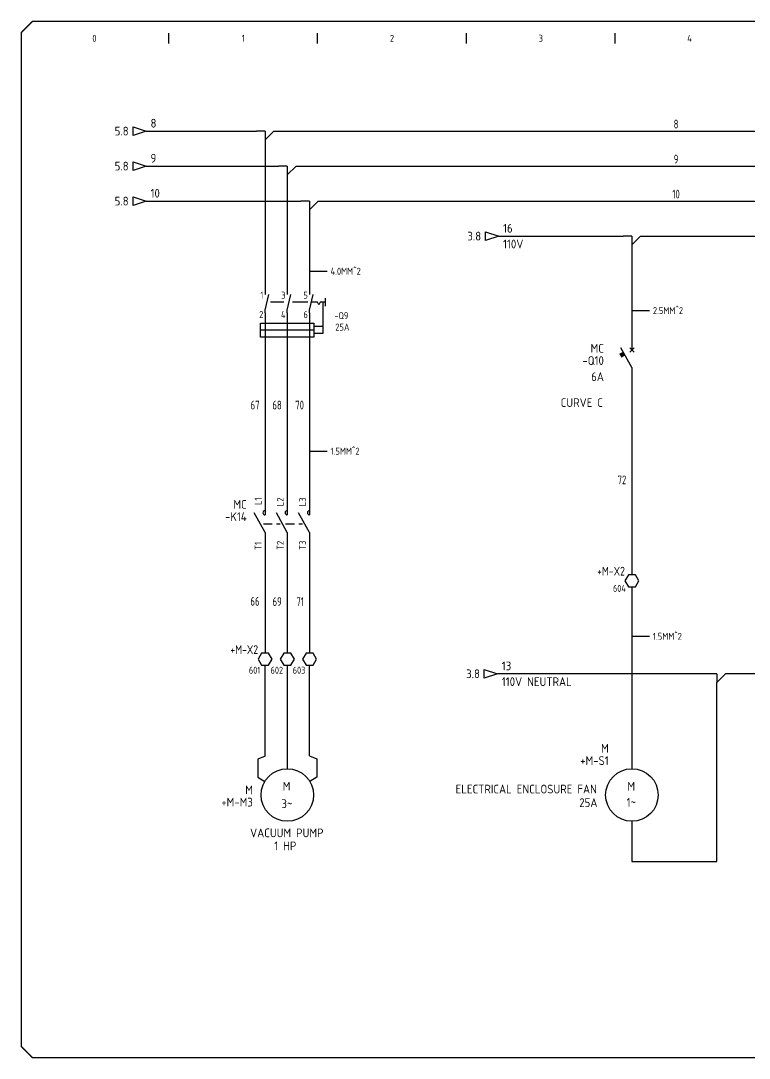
# Model space of a CAD drawing. Header units: millimetres. Extents: x 0 to 840, y 0 to 593.
# Drawn here: x 0 to 417, y 0 to 593 of the extents above; entities that cross this region are included whole.
import ezdxf
from ezdxf.enums import TextEntityAlignment as Align

# ---------------------------------------------------------------- set-up
doc = ezdxf.new("R2010")
doc.units = ezdxf.units.MM
doc.header["$LTSCALE"] = 10
doc.header["$MEASUREMENT"] = 0
doc.linetypes.add('DASHED', pattern=[0.75, 0.5, -0.25])
for name, color, linetype in [('DESC', 150, 'Continuous'), ('LINK', 9, 'DASHED'), ('LOC', 8, 'Continuous'), ('MISC', 7, 'Continuous'), ('RED_1.5mm^2', 1, 'Continuous'), ('RED_2.5mm^2', 1, 'Continuous'), ('SYMS', 7, 'Continuous'), ('TAGS', 150, 'Continuous'), ('TAN_1.5mm^2', 253, 'Continuous'), ('TAN_4.0mm^2', 253, 'Continuous'), ('TERMS', 123, 'Continuous'), ('TITLE', 7, 'Continuous'), ('WIRENO', 72, 'Continuous'), ('WIREREF_DEST', 52, 'Continuous'), ('XREF', 7, 'Continuous')]:
    doc.layers.add(name, color=color, linetype=linetype)
doc.styles.add('ITALIC', font='ITALIC')
doc.styles.add('SIMPLEX', font='simplex')
doc.styles.add('WD_IEC', font='isocp2.shx', dxfattribs={"width": 0.9, "height": 4})
doc.dimstyles.get("Standard").update_dxf_attribs({"dimtxt": 0.18, "dimasz": 0.18, "dimexe": 0.18, "dimexo": 0.0625, "dimgap": 0.09, "dimtad": 0, "dimtih": 1, "dimtoh": 1, "dimdec": 4, "dimzin": 0, "dimdsep": 46, "dimtxsty": 'Standard', "dimcen": 0.09, "dimadec": 0, "dimazin": 0, "dimtfac": 1, "dimtdec": 4, "dimtofl": 0, "dimtmove": 0, "dimatfit": 3, "dimfxl": 1, "dimtolj": 1, "dimtzin": 0, "dimarcsym": 0})

# ---------------------------------------------------------------- blocks, each defined once
blk = doc.blocks.new('VT0003')
for p, q in [((-1, 1.73), (-2, 0)), ((-2, 0), (-1, -1.73)), ((1, 1.73), (-1, 1.73)), ((2, 0), (1, 1.73)), ((1, -1.73), (2, 0)), ((-1, -1.73), (1, -1.73))]:
    blk.add_line(p, q)
at = {"style": 'WD_IEC', "width": 0.7}
for tag, p in [('INST', (-2, 7.5)), ('LOC', (-2, 4.5))]:
    blk.add_attdef(tag, text='', height=2.5, dxfattribs=at).set_placement(p, align=Align.RIGHT)
at = {"linetype": 'Continuous', "style": 'WD_IEC'}
for tag, height, width, flags, p in [('TAGSTRIP', 2.5, 0.9, 8, (-2, 1.5)), ('MFG', 0.25, 0.8, 1, (-2, -2.5)), ('CAT', 0.25, 0.8, 1, (-2, -3)), ('ASSYCODE', 0.25, 0.8, 1, (-2, -3.5))]:
    blk.add_attdef(tag, text='', height=height, dxfattribs=dict(at, width=width, flags=flags)).set_placement(p, align=Align.RIGHT)
at = {"linetype": 'Continuous', "style": 'WD_IEC', "width": 0.8, "flags": 8}
blk.add_attdef('TERM01', text='', height=2, dxfattribs=at).set_placement((0, 0), align=Align.MIDDLE_CENTER)
at = {"style": 'WD_IEC', "flags": 1}
for tag, p, height in [('X4TERM01', (-2, 0), 0.256), ('X4TERMDESC01', (-1.88, -0.37), 0.4), ('X2TERM01', (0, 1.73), 0.256), ('X2TERMDESC01', (0.15, 1.21), 0.4), ('X2PIN01', (0.52, 1.34), 0.4), ('X1PIN01', (1.39, 0.26), 0.4), ('X1TERMDESC01', (1.88, -0.39), 0.4), ('X1TERM01', (2, 0), 0.256), ('X4PIN01', (-1.82, -0.6), 0.4), ('X8TERM01', (0, -1.73), 0.256), ('X8TERMDESC01', (0, -2.11), 0.4), ('X8PIN01', (0.41, -1.54), 0.4), ('LINKTERM', (1.52, -1.15), 0.4), ('STRIPSEQ', (2.52, -3.93), 0.4)]:
    blk.add_attdef(tag, p, '', height=height, dxfattribs=at)
blk = doc.blocks.new('VMS21P')
for p, q in [((0, 7.5), (0, 2.5)), ((0, -2.5), (-3.125, 3.125)), ((0, -2.5), (0, -7.5))]:
    blk.add_line(p, q)
blk.add_arc((0, 3.125), 0.625, 90, 270)
at = {"style": 'WD_IEC'}
for tag, p in [('INST', (-5.25, 7.75)), ('LOC', (-5.25, 4.25)), ('TAG2', (-5.25, 0.75)), ('XREF', (-5.25, -3.75)), ('DESC1', (-5.25, -7.6)), ('DESC2', (-5.25, -11.1)), ('DESC3', (-5.25, -14.6))]:
    blk.add_attdef(tag, text='', height=2.5, dxfattribs=at).set_placement(p, align=Align.RIGHT)
blk.add_attdef('TERM01', text='', height=2, rotation=90, dxfattribs=at).set_placement((-1, 7.5), align=Align.RIGHT)
at = {"style": 'WD_IEC', "flags": 1}
for tag, p, height in [('X2TERM01', (0, 7.5), 0.32), ('X4LINK', (-2, 0), 0.32), ('X1LINK', (-0.5, 0), 0.32), ('CONTACT', (4, -3.5), 1), ('FAMILY', (4, -5), 1), ('X8TERM02', (0, -7.5), 0.32)]:
    blk.add_attdef(tag, p, '', height=height, dxfattribs=at)
at = {"style": 'WD_IEC'}
blk.add_attdef('TERM02', (-1, -7.5), '', height=2, rotation=90, dxfattribs=at)
blk = doc.blocks.new('VCB1')
for p, q in [((0, 7.5), (0, 2.5)), ((0, -2.5), (-3.12, 3.12)), ((0.62, 1.88), (-0.62, 3.12)), ((-0.62, 1.88), (0.62, 3.12)), ((0, -2.5), (0, -7.5))]:
    blk.add_line(p, q)
blk.add_solid([(-2.52, 2.03), (-3.61, 1.43), (-1.91, 0.94), (-3.01, 0.33)])
at = {"style": 'WD_IEC'}
for tag, p in [('INST', (-8, 5.25)), ('LOC', (-8, 1.75)), ('TAG1', (-8, -1.75)), ('RATING1', (-8, -6.35)), ('DESC1', (-8, -14.35)), ('DESC2', (-8, -17.85)), ('DESC3', (-8, -21.35))]:
    blk.add_attdef(tag, text='', height=2.5, dxfattribs=at).set_placement(p, align=Align.RIGHT)
blk.add_attdef('TERM01', text='', height=2, rotation=90, dxfattribs=at).set_placement((-1, 7.5), align=Align.RIGHT)
at = {"style": 'WD_IEC', "flags": 1}
for tag, p, height in [('X2TERM01', (0, 7.5), 0.32), ('MFG', (2.75, 6.5), 1.5), ('CAT', (2.75, 4), 1.5), ('X4LINK', (-2, 0), 0.32), ('X1LINK', (-0.5, 0), 0.32), ('X8TERM02', (0, -7.5), 0.32), ('ASSYCODE', (1, -9), 1), ('FAMILY', (1, -10.5), 1), ('CATDESC', (1, -12), 1), ('CONTACT', (1, -13.5), 1)]:
    blk.add_attdef(tag, p, '', height=height, dxfattribs=at)
at = {"style": 'WD_IEC'}
blk.add_attdef('TERM02', (-1, -7.5), '', height=2, rotation=90, dxfattribs=at)
at = {"lineweight": 15, "style": 'WD_IEC'}
blk.add_attdef('XREF', text='', height=2.5, dxfattribs=at).set_placement((-8, -10.35), align=Align.RIGHT)
blk = doc.blocks.new('HA1D3')
blk.add_lwpolyline([(0, 0), (-3.75, -1.25), (-3.75, 1.25)], close=True)
at = {"style": 'WD_IEC'}
for tag, p, height, flags in [('WIRENO', (1.25, 1), 2.5, 8), ('X1TERM01', (0, 0), 0.32, 1)]:
    blk.add_attdef(tag, p, '', height=height, dxfattribs=dict(at, flags=flags))
blk.add_attdef('XREF', text='', height=2.5, dxfattribs=at).set_placement((-5, 0), align=Align.MIDDLE_RIGHT)
at = {"style": 'WD_IEC', "flags": 1}
blk.add_attdef('SIGCODE', text='', height=1, dxfattribs=at).set_placement((-2.5, 1.8), align=Align.RIGHT)
at = {"style": 'WD_IEC'}
blk.add_attdef('DESC1', text='', height=2.5, dxfattribs=at).set_placement((1.25, -1), align=Align.TOP_LEFT)
blk = doc.blocks.new('acade_title')
at = {"layer": 'SYMS'}
for p, q in [((85, 580), (85, 586)), ((170, 580), (170, 586)), ((255, 580), (255, 586)), ((340, 580), (340, 586))]:
    blk.add_line(p, q, dxfattribs=at)
at = {"layer": 'TITLE', "const_width": 0.784}
blk.add_lwpolyline([(765.79, 7.07), (765.79, 586.36), (759.5, 592.64), (7.07, 592.64), (0.79, 586.36), (0.79, 7.07), (7.07, 0.79), (759.5, 0.79)], close=True, dxfattribs=at)
at = {"layer": 'SYMS', "style": 'WD_IEC', "width": 0.9}
for s, p in [('0', (42.5, 581)), ('1', (127.5, 581)), ('2', (212.5, 581)), ('3', (297.5, 581)), ('4', (382.5, 581))]:
    blk.add_text(s, height=4, dxfattribs=at).set_placement(p, align=Align.CENTER)
at = {"layer": 'TITLE', "color": 1, "style": 'ITALIC'}
for tag, height, p in [('TITLE#1', 3, (806.47, 85.58)), ('TITLE#2', 3, (806.47, 80.5)), ('TITLE#3', 3, (806.47, 75.41)), ('TITLE#4', 3, (806.47, 70.33)), ('DWG#', 4, (806.47, 20.76))]:
    blk.add_attdef(tag, text='', height=height, dxfattribs=at).set_placement(p, align=Align.CENTER)
at = {"layer": 'TITLE', "color": 1, "style": 'SIMPLEX'}
blk.add_attdef('CAD#', (772.63, 49.19), '', height=2.5, rotation=90, dxfattribs=at)
at = {"layer": 'TITLE', "color": 1}
for tag, p, height, style in [('ENGINEER', (783.37, 49.19), 2.5, 'ITALIC'), ('CHKDBY', (813.2, 49.2), 2.5, 'ITALIC'), ('JOB#', (789.06, 41.3), 2.5, 'SIMPLEX'), ('DRAWNBY', (814.95, 41.3), 2.5, 'ITALIC'), ('SCALE', (786.29, 33.76), 2.5, 'SIMPLEX'), ('DATE', (812.8, 33.76), 2.5, 'SIMPLEX'), ('SHTS', (815.9, 6.29), 4, 'ITALIC')]:
    blk.add_attdef(tag, p, '', height=height, dxfattribs=dict(at, style=style))
at = {"layer": 'TITLE', "color": 1, "style": 'ITALIC'}
blk.add_attdef('SH#', text='', height=4, dxfattribs=at).set_placement((799.54, 6.29), align=Align.RIGHT)
at = {"layer": 'TITLE', "color": 7, "flags": 9}
blk.add_attdef('WD_TB', (782.91, 0.79), '', height=3.14, dxfattribs=at)
blk = doc.blocks.new('WD_WNH')
at = {"linetype": 'Continuous', "style": 'WD_IEC', "width": 0.8}
blk.add_attdef('WIRENO', text='', height=2.5, dxfattribs=at).set_placement((0, 0.75), align=Align.CENTER)
at = {"style": 'WD_IEC', "flags": 1}
for tag, p in [('W08USER', (0, 0.375)), ('W04USER', (0, 0.875)), ('W05USER', (0, 0.75)), ('W09USER', (0, 0.25)), ('W03USER', (0, 1)), ('W06USER', (0, 0.625)), ('W07USER', (0, 0.5)), ('W02USER', (0, 1.125)), ('W01USER', (0, 1.25)), ('W10USER', (0, 0.125))]:
    blk.add_attdef(tag, text='', height=0.08, dxfattribs=at).set_placement(p, align=Align.CENTER)
blk = doc.blocks.new('WD_WNV')
at = {"linetype": 'Continuous', "style": 'WD_IEC', "width": 0.8}
blk.add_attdef('WIRENO', text='', height=2.5, dxfattribs=at).set_placement((-1.6, 0), align=Align.MIDDLE_RIGHT)
at = {"style": 'WD_IEC', "flags": 1}
for tag, p in [('W08USER', (-1, 0.375)), ('W04USER', (-1, 0.875)), ('W05USER', (-1, 0.75)), ('W09USER', (-1, 0.25)), ('W03USER', (-1, 1)), ('W06USER', (-1, 0.625)), ('W07USER', (-1, 0.5)), ('W02USER', (-1, 1.125)), ('W01USER', (-1, 1.25)), ('W10USER', (-1, 0.125))]:
    blk.add_attdef(tag, text='', height=0.08, dxfattribs=at).set_placement(p, align=Align.CENTER)
blk = doc.blocks.new('HDV1_04QM1')
for p, q in [((0, 0), (0, -0.75)), ((0, -5.25), (1.04, -0.75)), ((6.35, 0), (6.35, -0.75)), ((6.35, -5.25), (7.39, -0.75)), ((12.7, 0), (12.7, -0.75)), ((12.7, -5.25), (13.74, -0.75)), ((0, -6), (0, -5.25)), ((6.35, -6), (6.35, -5.25)), ((12.7, -6), (12.7, -5.25))]:
    blk.add_line(p, q)
at = {"linetype": 'Continuous'}
blk.add_line((17.2, -1.88), (17.2, -4.12), dxfattribs=at)
at = {"linetype": 'DASHED'}
for p, q in [((14.95, -3), (13.26, -3)), ((15.33, -3.75), (14.95, -3)), ((15.7, -3), (15.33, -3.75)), ((17.2, -3), (15.7, -3))]:
    blk.add_line(p, q, dxfattribs=at)
at = {"layer": 'LINK'}
for p, q in [((5.35, -3), (1.5, -3)), ((12.2, -3), (7.85, -3))]:
    blk.add_line(p, q, dxfattribs=at)
at = {"layer": 'SYMS'}
for p, q in [((16.45, -2.97), (16.45, -11.97)), ((13.95, -10.97), (-1.3, -10.97)), ((16.45, -9.97), (13.95, -9.97)), ((16.45, -11.97), (13.95, -11.97))]:
    blk.add_line(p, q, dxfattribs=at)
blk.add_lwpolyline([(13.95, -8.97), (13.95, -12.97), (-1.3, -12.97), (-1.3, -8.97)], close=True, dxfattribs=at)
at = {"linetype": 'Continuous', "style": 'WD_IEC', "width": 0.8}
for tag, p in [('TERM01', (-0.5, 0)), ('TERM03', (5.85, 0)), ('TERM05', (12.2, 0)), ('TERM02', (-0.5, -5.5)), ('TERM04', (5.85, -5.5)), ('TERM06', (12.2, -5.5))]:
    blk.add_attdef(tag, text='', height=1, dxfattribs=at).set_placement(p, align=Align.TOP_RIGHT)
at = {"style": 'WD_IEC', "width": 0.8}
for tag, p in [('LOC', (14.2, -1)), ('INST', (15.45, -1))]:
    blk.add_attdef(tag, text='', height=1, rotation=270, dxfattribs=at).set_placement(p, align=Align.RIGHT)
at = {"style": 'WD_IEC', "flags": 1}
for tag, p, height in [('X2TERM01', (0, 0), 0.18), ('X2TERM03', (6.35, 0), 0.18), ('X2TERM05', (12.7, 0), 0.18), ('FAMILY', (15.64, -4.5), 0.16), ('X8TERM02', (0, -6), 0.18), ('X8TERM04', (6.35, -6), 0.18), ('X8TERM06', (12.7, -6), 0.18)]:
    blk.add_attdef(tag, p, '', height=height, rotation=270, dxfattribs=at)
at = {"style": 'WD_IEC', "width": 0.8}
blk.add_attdef('XREF', text='', height=1, rotation=270, dxfattribs=at).set_placement((11.2, -3), align=Align.TOP_CENTER)
at = {"color": 7, "style": 'WD_IEC'}
for tag, p in [('X8LINK', (-1, -3)), ('X2LINK', (17.45, -3))]:
    blk.add_attdef(tag, p, '', height=0.16, rotation=270, dxfattribs=at)
at = {"style": 'WD_IEC', "flags": 1}
for tag, p, width in [('CONTACT', (15.3, -4.5), 0.9), ('ASSYCODE', (15.42, -5.8), 0.9), ('CAT', (15.79, -5.8), 0.8), ('MFG', (16.17, -5.8), 0.8)]:
    blk.add_attdef(tag, p, '', height=0.16, rotation=270, dxfattribs=dict(at, width=width))
at = {"style": 'WD_IEC', "width": 0.9}
for tag, p in [('DESC1', (20.48, -6.19)), ('TAG1', (20.48, -4.84)), ('DESC2', (20.48, -7.69)), ('DESC3', (20.48, -9.19))]:
    blk.add_attdef(tag, text='', height=1, dxfattribs=at).set_placement(p, align=Align.CENTER)
blk.add_attdef('RATING1', text='', height=1, dxfattribs=at).set_placement((17.87, -10.11), align=Align.MIDDLE_LEFT)
blk = doc.blocks.new('VT0_184')
for p, q in [((0, 0), (-2.5, 0)), ((0, 0), (0, -2.5)), ((0, -2.5), (2.5, 0))]:
    blk.add_line(p, q)
at = {"style": 'WD_IEC', "flags": 1}
for tag, p in [('X4TERM01', (-2.5, 0)), ('X1TERM01', (2.5, 0)), ('X8TERM01', (0, -2.5)), ('WDWSEQ', (1.53, -1.26))]:
    blk.add_attdef(tag, p, '', height=0.4, dxfattribs=at)
blk = doc.blocks.new('VMO12')
blk.add_circle((0, 0), 7.5)
at = {"style": 'WD_IEC'}
for tag, p in [('INST', (-10.5, 15.25)), ('LOC', (-10.5, 11.75)), ('TAG1', (-10.5, 8.25)), ('DESC1', (-10.5, 4)), ('DESC2', (-10.5, 0.5)), ('DESC3', (-10.5, -3)), ('RATING1', (-10.5, -6.5)), ('RATING2', (-10.5, -10)), ('RATING3', (-10.5, -13.5))]:
    blk.add_attdef(tag, text='', height=2.5, dxfattribs=at).set_placement(p, align=Align.RIGHT)
blk.add_attdef('TERM01', (-1, 7.48), '', height=2, rotation=90, dxfattribs=at)
at = {"style": 'WD_IEC', "flags": 1}
for tag, p, height in [('MFG', (2.75, 11.5), 1.5), ('CAT', (2.75, 9), 1.5), ('X2TERM01', (0, 7.5), 0.32), ('X4LINK', (-7.5, 0), 0.32), ('X1LINK', (7.5, 0), 0.32), ('X0TERM03', (5.3, -5.3), 0.32), ('X8TERM02', (0, -7.5), 0.32), ('ASSYCODE', (1, -9), 1), ('FAMILY', (1, -10.5), 1), ('CATDESC', (1, -12), 1)]:
    blk.add_attdef(tag, p, '', height=height, dxfattribs=at)
at = {"style": 'WD_IEC'}
for tag, p in [('M', (-0.2, 1.24)), ('1~', (-0.17, -3.35))]:
    blk.add_attdef(tag, text='', height=2.5, dxfattribs=at).set_placement(p, align=Align.CENTER)
at = {"linetype": 'Continuous', "style": 'WD_IEC'}
blk.add_attdef('TERM03', text='', height=2, dxfattribs=at).set_placement((7.55, -5.55), align=Align.MIDDLE_LEFT)
at = {"style": 'WD_IEC'}
blk.add_attdef('TERM02', text='', height=2, rotation=90, dxfattribs=at).set_placement((-0.9, -7.98), align=Align.RIGHT)
at = {"lineweight": 15, "style": 'WD_IEC'}
blk.add_attdef('XREF', text='', height=2.5, dxfattribs=at).set_placement((-10.5, -17), align=Align.RIGHT)
blk = doc.blocks.new('VMO13')
blk.add_circle((0, 0), 7.5)
at = {"style": 'WD_IEC'}
for tag, p in [('INST', (-15.5, 12.75)), ('LOC', (-15.5, 9.25)), ('TAG1', (-15.5, 5.75)), ('DESC1', (-15.5, 1.5)), ('DESC2', (-15.5, -2)), ('DESC3', (-15.5, -5.5)), ('RATING1', (-15.5, -9)), ('RATING2', (-15.5, -12.5)), ('RATING3', (-15.5, -16))]:
    blk.add_attdef(tag, text='', height=2.5, dxfattribs=at).set_placement(p, align=Align.RIGHT)
blk.add_attdef('TERM02', (-0.69, 7.75), '', height=2, rotation=90, dxfattribs=at)
at = {"style": 'WD_IEC', "flags": 1}
for tag, p, height in [('MFG', (12.75, 9), 1.5), ('X2TERM02', (0, 7.5), 0.32), ('CAT', (12.75, 6.5), 1.5), ('X0TERM01', (-6.4, 3.9), 0.32), ('X0TERM03', (6.4, 3.9), 0.32), ('X4LINK', (-7.5, 0), 0.32), ('X1LINK', (7.5, 0), 0.32), ('X8TERM04', (0, -7.5), 0.32), ('ASSYCODE', (1, -9), 1), ('FAMILY', (1, -10.5), 1), ('CATDESC', (1, -12), 1)]:
    blk.add_attdef(tag, p, '', height=height, dxfattribs=at)
at = {"style": 'WD_IEC'}
for tag, p in [('TERM01', (-7.35, 4.34)), ('TERM03', (9.35, 4.53)), ('TERM04', (-0.59, -7.92))]:
    blk.add_attdef(tag, text='', height=2, rotation=90, dxfattribs=at).set_placement(p, align=Align.RIGHT)
for tag, p in [('M', (-0.22, 1.27)), ('3~', (-0.12, -3.73))]:
    blk.add_attdef(tag, text='', height=2.5, dxfattribs=at).set_placement(p, align=Align.CENTER)
at = {"lineweight": 15, "style": 'WD_IEC'}
blk.add_attdef('XREF', text='', height=2.5, dxfattribs=at).set_placement((-15.5, -19.5), align=Align.RIGHT)

msp = doc.modelspace()

# ---------------------------------------------------------------- linework, layer by layer
at = {"layer": 'LINK'}
for points in [[(139, 305.75), (148.7, 305.75)], [(151.7, 305.75), (161.4, 305.75)]]:
    msp.add_lwpolyline(points, dxfattribs=at)
at = {"layer": 'RED_1.5mm^2'}
for p, q in [((140, 426.25), (140, 320.75)), ((152.7, 426.25), (152.7, 320.75)), ((165.4, 426.25), (165.4, 320.75)), ((140, 290.75), (140, 231.79)), ((152.7, 290.75), (152.7, 231.79)), ((165.4, 290.75), (165.4, 231.79)), ((140, 172.89), (140, 224.86)), ((152.7, 224.86), (152.7, 165.76)), ((165.4, 173.05), (165.4, 224.86)), ((140, 172.89), (135.87, 171.18)), ((165.4, 173.05), (169.48, 171.36)), ((135.87, 171.18), (135.87, 161.02)), ((169.48, 171.36), (169.48, 160.99)), ((135.87, 161.02), (139.89, 158.57)), ((169.48, 160.99), (165.51, 158.57))]:
    msp.add_line(p, q, dxfattribs=at)
at = {"layer": 'RED_2.5mm^2'}
for p, q in [((273.44, 470), (344.56, 470)), ((354.56, 470), (614.88, 470)), ((349.56, 465), (349.56, 414.93)), ((393.05, 220), (272.74, 220)), ((609.88, 220.06), (403.05, 220)), ((398.05, 112.85), (398.05, 215)), ((349.56, 135.76), (349.56, 112.85)), ((349.56, 112.85), (398.05, 112.85))]:
    msp.add_line(p, q, dxfattribs=at)
at = {"layer": 'TAN_1.5mm^2'}
for p, q in [((349.56, 384.93), (349.56, 276.58)), ((349.56, 269.65), (349.56, 165.76))]:
    msp.add_line(p, q, dxfattribs=at)
at = {"layer": 'TAN_4.0mm^2'}
for p, q in [((72.04, 530), (135, 530)), ((145, 530), (728.56, 530)), ((140, 525), (140, 438.25)), ((72.04, 510), (147.7, 510)), ((157.7, 510), (728.56, 510)), ((152.7, 505), (152.7, 438.25)), ((72.04, 490), (160.4, 490)), ((170.4, 490), (728.56, 490)), ((165.4, 485), (165.4, 438.25))]:
    msp.add_line(p, q, dxfattribs=at)

# ---------------------------------------------------------------- block references
at = {"layer": 'RED_2.5mm^2', "xscale": 2, "yscale": 2, "zscale": 2}
for p in [(349.56, 470), (398.05, 220)]:
    msp.add_blockref('VT0_184', p, dxfattribs=at)
at = {"layer": 'SYMS'}
msp.add_blockref('acade_title', (0, 0), dxfattribs=at)
ref = msp.add_blockref('HA1D3', (72.04, 530), dxfattribs=dict(at, xscale=2, yscale=2, zscale=2))
ref.add_attrib('WIRENO', '8', (74.54, 532), dxfattribs={"layer": 'WIREREF_DEST', "height": 5, "style": 'WD_IEC', "flags": 8})
ref.add_attrib('XREF', '5.8', dxfattribs={"layer": 'XREF', "height": 5, "style": 'WD_IEC'}).set_placement((62.04, 530), align=Align.MIDDLE_RIGHT)
ref = msp.add_blockref('HA1D3', (72.04, 510), dxfattribs=dict(at, xscale=2, yscale=2, zscale=2))
ref.add_attrib('WIRENO', '9', (74.54, 512), dxfattribs={"layer": 'WIREREF_DEST', "height": 5, "style": 'WD_IEC', "flags": 8})
ref.add_attrib('XREF', '5.8', dxfattribs={"layer": 'XREF', "height": 5, "style": 'WD_IEC'}).set_placement((62.04, 510), align=Align.MIDDLE_RIGHT)
ref = msp.add_blockref('HA1D3', (72.04, 490), dxfattribs=dict(at, xscale=2, yscale=2, zscale=2))
ref.add_attrib('WIRENO', '10', (74.54, 492), dxfattribs={"layer": 'WIREREF_DEST', "height": 5, "style": 'WD_IEC', "flags": 8})
ref.add_attrib('XREF', '5.8', dxfattribs={"layer": 'XREF', "height": 5, "style": 'WD_IEC'}).set_placement((62.04, 490), align=Align.MIDDLE_RIGHT)
ref = msp.add_blockref('HA1D3', (273.44, 470), dxfattribs=dict(at, xscale=2, yscale=2, zscale=2))
ref.add_attrib('WIRENO', '16', (275.94, 472), dxfattribs={"layer": 'WIREREF_DEST', "height": 5, "style": 'WD_IEC', "flags": 8})
ref.add_attrib('DESC1', '110V', dxfattribs={"layer": 'DESC', "height": 5, "style": 'WD_IEC'}).set_placement((275.94, 468), align=Align.TOP_LEFT)
ref.add_attrib('XREF', '3.8', dxfattribs={"layer": 'XREF', "height": 5, "style": 'WD_IEC'}).set_placement((263.44, 470), align=Align.MIDDLE_RIGHT)
ref = msp.add_blockref('HDV1_04QM1', (140, 438.25), dxfattribs=dict(at, xscale=2, yscale=2, zscale=2))
ref.add_attrib('TERM01', '1', dxfattribs={"layer": 'TERMS', "linetype": 'Continuous', "height": 4, "style": 'WD_IEC', "width": 0.9}).set_placement((139, 438.25), align=Align.TOP_RIGHT)
ref.add_attrib('TERM02', '2', dxfattribs={"layer": 'TERMS', "linetype": 'Continuous', "height": 4, "style": 'WD_IEC', "width": 0.9}).set_placement((139, 427.25), align=Align.TOP_RIGHT)
ref.add_attrib('TERM04', '4', dxfattribs={"layer": 'TERMS', "linetype": 'Continuous', "height": 4, "style": 'WD_IEC', "width": 0.9}).set_placement((151.7, 427.25), align=Align.TOP_RIGHT)
ref.add_attrib('TERM06', '6', dxfattribs={"layer": 'TERMS', "linetype": 'Continuous', "height": 4, "style": 'WD_IEC', "width": 0.9}).set_placement((164.4, 427.25), align=Align.TOP_RIGHT)
ref.add_attrib('RATING1', '25A', dxfattribs={"layer": 'MISC', "height": 4, "style": 'WD_IEC', "width": 0.9}).set_placement((180.11, 418.04), align=Align.MIDDLE_LEFT)
ref.add_attrib('TAG1', '-Q9', dxfattribs={"layer": 'TAGS', "height": 4, "style": 'WD_IEC', "width": 0.9}).set_placement((183.58, 422.59), align=Align.CENTER)
ref.add_attrib('TERM03', '3', dxfattribs={"layer": 'TERMS', "linetype": 'Continuous', "height": 4, "style": 'WD_IEC', "width": 0.9}).set_placement((151.7, 438.25), align=Align.TOP_RIGHT)
ref.add_attrib('TERM05', '5', dxfattribs={"layer": 'TERMS', "linetype": 'Continuous', "height": 4, "style": 'WD_IEC', "width": 0.9}).set_placement((164.4, 438.25), align=Align.TOP_RIGHT)
ref = msp.add_blockref('VCB1', (349.56, 399.93), dxfattribs=dict(at, xscale=2, yscale=2, zscale=2))
ref.add_attrib('TAG1', '-Q10', dxfattribs={"layer": 'TAGS', "height": 5, "style": 'WD_IEC'}).set_placement((333.56, 396.43), align=Align.RIGHT)
ref.add_attrib('LOC', 'MC', dxfattribs={"layer": 'LOC', "height": 5, "style": 'WD_IEC'}).set_placement((333.56, 403.43), align=Align.RIGHT)
ref.add_attrib('RATING1', '6A', dxfattribs={"layer": 'MISC', "height": 5, "style": 'WD_IEC'}).set_placement((333.56, 387.23), align=Align.RIGHT)
ref.add_attrib('DESC3', 'CURVE C', dxfattribs={"layer": 'DESC', "height": 5, "style": 'WD_IEC'}).set_placement((333.05, 372.41), align=Align.RIGHT)
ref = msp.add_blockref('VMS21P', (140, 305.75), dxfattribs=dict(at, xscale=2, yscale=2, zscale=2))
ref.add_attrib('TAG2', '-K14', dxfattribs={"layer": 'TAGS', "height": 5, "style": 'WD_IEC'}).set_placement((129.5, 307.25), align=Align.RIGHT)
ref.add_attrib('LOC', 'MC', dxfattribs={"layer": 'LOC', "height": 5, "style": 'WD_IEC'}).set_placement((129.5, 314.25), align=Align.RIGHT)
ref.add_attrib('TERM01', 'L1', dxfattribs={"layer": 'TERMS', "height": 4, "rotation": 90, "style": 'WD_IEC'}).set_placement((138, 320.75), align=Align.RIGHT)
ref.add_attrib('TERM02', 'T1', (138, 290.75), dxfattribs={"layer": 'TERMS', "height": 4, "rotation": 90, "style": 'WD_IEC'})
ref = msp.add_blockref('VMS21P', (152.7, 305.75), dxfattribs=dict(at, xscale=2, yscale=2, zscale=2))
ref.add_attrib('TERM01', 'L2', dxfattribs={"layer": 'TERMS', "height": 4, "rotation": 90, "style": 'WD_IEC'}).set_placement((150.7, 320.75), align=Align.RIGHT)
ref.add_attrib('TERM02', 'T2', (150.7, 290.75), dxfattribs={"layer": 'TERMS', "height": 4, "rotation": 90, "style": 'WD_IEC'})
ref = msp.add_blockref('VMS21P', (165.4, 305.75), dxfattribs=dict(at, xscale=2, yscale=2, zscale=2))
ref.add_attrib('TERM01', 'L3', dxfattribs={"layer": 'TERMS', "height": 4, "rotation": 90, "style": 'WD_IEC'}).set_placement((163.4, 320.75), align=Align.RIGHT)
ref.add_attrib('TERM02', 'T3', (163.4, 290.75), dxfattribs={"layer": 'TERMS', "height": 4, "rotation": 90, "style": 'WD_IEC'})
ref = msp.add_blockref('VT0003', (349.56, 273.12), dxfattribs=dict(at, xscale=2, yscale=2, zscale=2))
ref.add_attrib('TAGSTRIP', '+M-X2', dxfattribs={"layer": 'TAGS', "linetype": 'Continuous', "height": 5, "style": 'WD_IEC', "width": 0.9, "flags": 8}).set_placement((345.56, 276.12), align=Align.RIGHT)
ref.add_attrib('TERM01', '604', dxfattribs={"layer": 'TERMS', "linetype": 'Continuous', "height": 4, "style": 'WD_IEC', "width": 0.8, "flags": 8}).set_placement((342.43, 268.79), align=Align.MIDDLE_CENTER)
ref = msp.add_blockref('VT0003', (140, 228.32), dxfattribs=dict(at, xscale=2, yscale=2, zscale=2))
ref.add_attrib('TAGSTRIP', '+M-X2', dxfattribs={"layer": 'TAGS', "linetype": 'Continuous', "height": 5, "style": 'WD_IEC', "width": 0.9, "flags": 8}).set_placement((136, 231.32), align=Align.RIGHT)
ref.add_attrib('TERM01', '601', dxfattribs={"layer": 'TERMS', "linetype": 'Continuous', "height": 4, "style": 'WD_IEC', "width": 0.8, "flags": 8}).set_placement((133.99, 222.03), align=Align.MIDDLE_CENTER)
ref = msp.add_blockref('VT0003', (152.7, 228.32), dxfattribs=dict(at, xscale=2, yscale=2, zscale=2))
ref.add_attrib('TERM01', '602', dxfattribs={"layer": 'TERMS', "linetype": 'Continuous', "height": 4, "style": 'WD_IEC', "width": 0.8, "flags": 8}).set_placement((146.69, 222.03), align=Align.MIDDLE_CENTER)
ref = msp.add_blockref('VT0003', (165.4, 228.32), dxfattribs=dict(at, xscale=2, yscale=2, zscale=2))
ref.add_attrib('TERM01', '603', dxfattribs={"layer": 'TERMS', "linetype": 'Continuous', "height": 4, "style": 'WD_IEC', "width": 0.8, "flags": 8}).set_placement((159.39, 222.03), align=Align.MIDDLE_CENTER)
ref = msp.add_blockref('HA1D3', (272.74, 220), dxfattribs=dict(at, xscale=2, yscale=2, zscale=2))
ref.add_attrib('WIRENO', '13', (275.24, 222), dxfattribs={"layer": 'WIREREF_DEST', "height": 5, "style": 'WD_IEC', "flags": 8})
ref.add_attrib('DESC1', '110V NEUTRAL', dxfattribs={"layer": 'DESC', "height": 5, "style": 'WD_IEC'}).set_placement((275.24, 218), align=Align.TOP_LEFT)
ref.add_attrib('XREF', '3.8', dxfattribs={"layer": 'XREF', "height": 5, "style": 'WD_IEC'}).set_placement((262.74, 220), align=Align.MIDDLE_RIGHT)
ref = msp.add_blockref('VMO12', (349.56, 150.76), dxfattribs=dict(at, xscale=2, yscale=2, zscale=2))
ref.add_attrib('M', 'M', dxfattribs={"layer": 'MISC', "height": 5, "style": 'WD_IEC'}).set_placement((349.16, 153.24), align=Align.CENTER)
ref.add_attrib('1~', '1~', dxfattribs={"layer": 'MISC', "height": 5, "style": 'WD_IEC'}).set_placement((349.23, 144.06), align=Align.CENTER)
ref.add_attrib('DESC1', 'ELECTRICAL ENCLOSURE FAN', dxfattribs={"layer": 'DESC', "height": 5, "style": 'WD_IEC'}).set_placement((329.53, 151.66), align=Align.RIGHT)
ref.add_attrib('RATING1', '25A', dxfattribs={"layer": 'MISC', "height": 5, "style": 'WD_IEC'}).set_placement((329.85, 143.9), align=Align.RIGHT)
ref.add_attrib('LOC', 'M', dxfattribs={"layer": 'LOC', "height": 5, "style": 'WD_IEC'}).set_placement((336.31, 174.91), align=Align.RIGHT)
ref.add_attrib('TAG1', '+M-S1', dxfattribs={"layer": 'TAGS', "height": 5, "style": 'WD_IEC'}).set_placement((336.31, 167.91), align=Align.RIGHT)
ref = msp.add_blockref('VMO13', (152.7, 150.76), dxfattribs=dict(at, xscale=2, yscale=2, zscale=2))
ref.add_attrib('M', 'M', dxfattribs={"layer": 'MISC', "height": 5, "style": 'WD_IEC'}).set_placement((152.25, 153.29), align=Align.CENTER)
ref.add_attrib('3~', '3~', dxfattribs={"layer": 'MISC', "height": 5, "style": 'WD_IEC'}).set_placement((152.46, 143.29), align=Align.CENTER)
ref.add_attrib('DESC1', 'VACUUM PUMP', dxfattribs={"layer": 'DESC', "height": 5, "style": 'WD_IEC'}).set_placement((173.38, 126.63), align=Align.RIGHT)
ref.add_attrib('RATING1', '1 HP', dxfattribs={"layer": 'MISC', "height": 5, "style": 'WD_IEC'}).set_placement((157.88, 119.2), align=Align.RIGHT)
ref.add_attrib('LOC', 'M', dxfattribs={"layer": 'LOC', "height": 5, "style": 'WD_IEC'}).set_placement((133.01, 151.18), align=Align.RIGHT)
ref.add_attrib('TAG1', '+M-M3', dxfattribs={"layer": 'TAGS', "height": 5, "style": 'WD_IEC'}).set_placement((133.01, 144.18), align=Align.RIGHT)
at = {"layer": 'TAN_4.0mm^2', "xscale": 2, "yscale": 2, "zscale": 2}
for p in [(140, 530), (152.7, 510), (165.4, 490)]:
    msp.add_blockref('VT0_184', p, dxfattribs=at)
at = {"layer": 'WIRENO'}
ref = msp.add_blockref('WD_WNH', (374.79, 530), dxfattribs=dict(at, xscale=2, yscale=2, zscale=2))
ref.add_attrib('WIRENO', '8', dxfattribs={"linetype": 'Continuous', "height": 5, "style": 'WD_IEC', "width": 0.8}).set_placement((374.79, 531.5), align=Align.CENTER)
ref = msp.add_blockref('WD_WNH', (374.79, 510), dxfattribs=dict(at, xscale=2, yscale=2, zscale=2))
ref.add_attrib('WIRENO', '9', dxfattribs={"linetype": 'Continuous', "height": 5, "style": 'WD_IEC', "width": 0.8}).set_placement((374.79, 511.5), align=Align.CENTER)
ref = msp.add_blockref('WD_WNH', (374.79, 490), dxfattribs=dict(at, xscale=2, yscale=2, zscale=2))
ref.add_attrib('WIRENO', '10', dxfattribs={"linetype": 'Continuous', "height": 5, "style": 'WD_IEC', "width": 0.8}).set_placement((374.79, 491.5), align=Align.CENTER)
ref = msp.add_blockref('WD_WNV', (140, 373.5), dxfattribs=dict(at, xscale=2, yscale=2, zscale=2))
ref.add_attrib('WIRENO', '67', dxfattribs={"linetype": 'Continuous', "height": 5, "style": 'WD_IEC', "width": 0.8}).set_placement((136.8, 373.5), align=Align.MIDDLE_RIGHT)
ref = msp.add_blockref('WD_WNV', (152.7, 373.5), dxfattribs=dict(at, xscale=2, yscale=2, zscale=2))
ref.add_attrib('WIRENO', '68', dxfattribs={"linetype": 'Continuous', "height": 5, "style": 'WD_IEC', "width": 0.8}).set_placement((149.5, 373.5), align=Align.MIDDLE_RIGHT)
ref = msp.add_blockref('WD_WNV', (165.4, 373.5), dxfattribs=dict(at, xscale=2, yscale=2, zscale=2))
ref.add_attrib('WIRENO', '70', dxfattribs={"linetype": 'Continuous', "height": 5, "style": 'WD_IEC', "width": 0.8}).set_placement((162.2, 373.5), align=Align.MIDDLE_RIGHT)
ref = msp.add_blockref('WD_WNV', (349.56, 330.76), dxfattribs=dict(at, xscale=2, yscale=2, zscale=2))
ref.add_attrib('WIRENO', '72', dxfattribs={"linetype": 'Continuous', "height": 5, "style": 'WD_IEC', "width": 0.8}).set_placement((346.36, 330.76), align=Align.MIDDLE_RIGHT)
ref = msp.add_blockref('WD_WNV', (140, 261.41), dxfattribs=dict(at, xscale=2, yscale=2, zscale=2))
ref.add_attrib('WIRENO', '66', dxfattribs={"linetype": 'Continuous', "height": 5, "style": 'WD_IEC', "width": 0.8}).set_placement((136.8, 261.41), align=Align.MIDDLE_RIGHT)
ref = msp.add_blockref('WD_WNV', (152.7, 261.27), dxfattribs=dict(at, xscale=2, yscale=2, zscale=2))
ref.add_attrib('WIRENO', '69', dxfattribs={"linetype": 'Continuous', "height": 5, "style": 'WD_IEC', "width": 0.8}).set_placement((149.5, 261.27), align=Align.MIDDLE_RIGHT)
ref = msp.add_blockref('WD_WNV', (165.4, 261.27), dxfattribs=dict(at, xscale=2, yscale=2, zscale=2))
ref.add_attrib('WIRENO', '71', dxfattribs={"linetype": 'Continuous', "height": 5, "style": 'WD_IEC', "width": 0.8}).set_placement((162.2, 261.27), align=Align.MIDDLE_RIGHT)

# ---------------------------------------------------------------- texts
at = {"layer": 'MISC', "char_height": 4, "attachment_point": 4, "style": 'WD_IEC'}
for s, insert in [('\\A1;4.0MM^ 2', (177.4, 449.94)), ('\\A1;2.5MM^ 2', (361.56, 427.45)), ('\\A1;1.5MM^ 2', (177.4, 347.13)), ('\\A1;1.5MM^ 2', (361.56, 241.4))]:
    msp.add_mtext(s, dxfattribs=dict(at, insert=insert))

# ---------------------------------------------------------------- leaders
at = {"layer": 'SYMS', "annotation_type": 0, "has_hookline": 1, "hookline_direction": 0}
for points, text_width in [([(165.4, 449.94), (175.4, 449.94)], 16.78), ([(349.56, 427.45), (359.56, 427.45)], 16.51), ([(165.4, 347.13), (175.4, 347.13)], 15.7), ([(349.56, 241.4), (359.56, 241.4)], 15.7)]:
    msp.add_leader(points, dimstyle='Standard', override={"dimtxt": 4, "dimasz": 4, "dimgap": 2, "dimldrblk": 'None'}, dxfattribs=dict(at, text_width=text_width))

doc.saveas('drawing.dxf')
